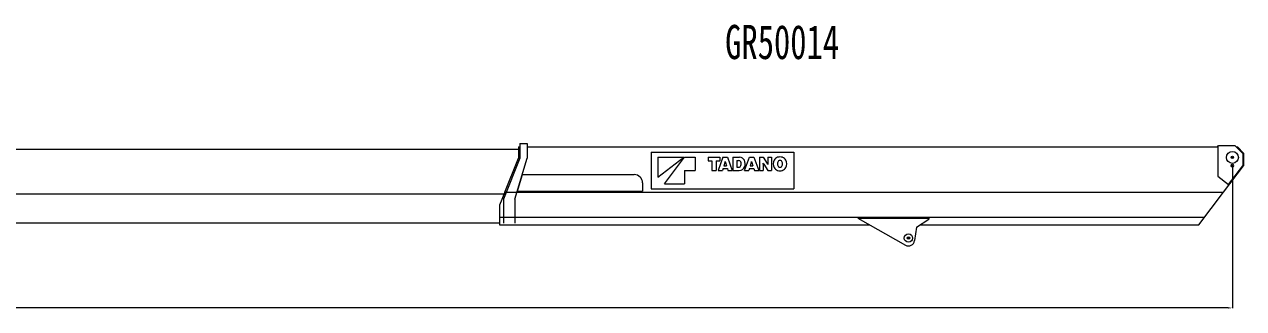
# Model space of a CAD drawing. Units: millimetres, scale not verified. Extents: x -34130 to 33905, y -21736 to 21716.
# Drawn here: x 19263 to 33905, y -4867 to -1449 of the extents above; entities that cross this region are included whole.
import ezdxf
from ezdxf.enums import TextEntityAlignment as Align

# ---------------------------------------------------------------- set-up
doc = ezdxf.new("R2010")
doc.units = ezdxf.units.MM
doc.header["$LTSCALE"] = 60
doc.header["$PDMODE"] = 32
doc.header["$PDSIZE"] = 30
doc.layers.add('0-0_0', color=3, linetype='Continuous', lineweight=18)
doc.layers.add('0-1_DEFPOINTS', color=7, linetype='Continuous')
doc.styles.add('ＭＳ ゴシック', font='')
doc.styles.get('ＭＳ ゴシック').set_extended_font_data('MS Gothic')

# ---------------------------------------------------------------- blocks, each defined once
blk = doc.blocks.new('D15')
at = {"layer": '0-0_0', "color": 7}
for p, q in [((61400.7, 17652.24), (61400.7, 15938.8)), ((61350.7, 15943.3), (20250.7, 15943.3))]:
    blk.add_line(p, q, dxfattribs=at)
blk.add_solid([(61350.7, 15951.63), (61350.7, 15934.97), (61400.7, 15943.3)], dxfattribs=at)
at = {"layer": '0-1_DEFPOINTS'}
blk.add_point((61400.7, 17653.8), dxfattribs=at)

msp = doc.modelspace()

# ---------------------------------------------------------------- linework, layer by layer
at = {"layer": '0-0_0', "color": 5}
for p, q in [((25195.26, -2922.92), (25212.26, -2922.92)), ((25195.26, -2922.92), (25195.26, -3057.92)), ((25212.26, -2882.92), (25212.26, -3059.22)), ((25212.26, -2882.92), (25299.26, -2882.92)), ((25299.26, -2882.92), (25299.26, -3058.92)), ((25299.26, -2922.92), (33595.26, -2922.92)), ((33595.26, -2916.92), (33605.26, -2906.92)), ((33595.26, -2916.92), (33595.26, -3272.92)), ((33605.26, -2906.92), (33799.26, -2906.92)), ((33895.26, -3002.92), (33799.26, -2906.92)), ((33815.26, -2922.92), (33830.26, -2922.92)), ((33830.26, -2922.92), (33905.26, -2997.92)), ((18745.26, -2951.12), (25195.26, -2951.12)), ((25212.26, -3059.22), (25017.97, -3548.72)), ((25033.26, -3465.82), (25195.26, -3057.92)), ((25151.66, -3549.12), (25299.26, -3058.92)), ((33895.26, -3002.92), (33895.26, -3149.62)), ((33905.26, -2997.92), (33905.26, -3147.92)), ((33665.26, -3465.82), (33905.26, -3147.92)), ((33725.26, -3372.92), (33895.26, -3149.62)), ((25186.26, -3455.82), (25246.26, -3255.82)), ((25246.26, -3255.82), (26586.26, -3255.82)), ((26686.26, -3355.82), (26686.26, -3455.82)), ((33595.26, -3272.92), (33725.26, -3372.92)), ((18569.26, -3485.82), (25025.37, -3485.82)), ((25033.26, -3465.82), (24970.26, -3623.82)), ((25033.26, -3465.82), (33665.26, -3465.82)), ((25186.26, -3455.82), (26686.26, -3455.82)), ((33367.76, -3859.92), (33665.26, -3465.82)), ((24970.26, -3623.82), (24970.26, -3859.92)), ((25017.26, -3552.42), (25017.26, -3838.52)), ((25151.26, -3551.92), (25151.26, -3838.52)), ((24970.26, -3768.42), (33436.87, -3768.42)), ((29271.87, -3776.92), (29843.06, -4103.02)), ((29976.16, -3887.52), (30125.26, -3789.42)), ((18515.26, -3834.62), (24970.26, -3834.62)), ((24970.26, -3859.92), (29417.16, -3859.92)), ((29976.16, -3887.52), (29954.56, -4047.82)), ((30018.16, -3859.92), (33367.76, -3859.92))]:
    msp.add_line(p, q, dxfattribs=at)
at = {"layer": '0-0_0', "color": 7}
for p, q in [((26789.6, -2985.12), (26789.6, -3426.12)), ((26789.6, -2985.12), (28503.2, -2985.12)), ((26869.97, -3046.02), (27181.19, -3046.02)), ((26869.97, -3285.42), (27181.19, -3046.02)), ((26869.97, -3046.02), (26869.97, -3285.42)), ((26949.76, -3365.22), (27189.16, -3046.02)), ((27189.16, -3046.02), (27316.84, -3046.02)), ((27316.84, -3046.02), (27316.84, -3205.62)), ((27476.44, -3046.02), (27476.44, -3089.28)), ((27476.44, -3046.02), (27615.88, -3046.02)), ((27652.01, -3046.02), (27594.33, -3205.62)), ((27615.88, -3046.02), (27615.88, -3089.28)), ((27652.01, -3046.02), (27706.6, -3046.02)), ((27706.6, -3046.02), (27764.28, -3205.62)), ((27772.69, -3046.02), (27852.48, -3046.02)), ((27911.56, -3205.62), (27969.24, -3046.02)), ((27969.24, -3046.02), (28023.84, -3046.02)), ((28023.84, -3046.02), (28081.52, -3205.62)), ((28089.92, -3046.02), (28089.92, -3205.62)), ((28089.92, -3046.02), (28137.24, -3046.02)), ((28137.24, -3046.02), (28184.28, -3122.46)), ((28191.01, -3046.02), (28191.01, -3122.18)), ((28191.01, -3046.02), (28236.78, -3046.02)), ((28236.78, -3046.02), (28236.78, -3205.62)), ((28503.2, -2985.12), (28503.2, -3426.12)), ((27189.16, -3205.62), (27316.84, -3205.62)), ((27189.16, -3205.62), (27189.16, -3365.22)), ((27476.44, -3089.28), (27520.83, -3089.28)), ((27520.83, -3089.28), (27520.83, -3205.62)), ((27520.83, -3205.62), (27571.37, -3205.62)), ((27571.37, -3089.28), (27571.37, -3205.62)), ((27571.37, -3089.28), (27615.88, -3089.28)), ((27594.33, -3205.62), (27646.4, -3205.62)), ((27653.55, -3182.38), (27646.4, -3205.62)), ((27653.55, -3182.38), (27705.06, -3182.38)), ((27675.94, -3110), (27663.9, -3148.64)), ((27664.05, -3148.64), (27694.56, -3148.64)), ((27678.74, -3097.26), (27679.87, -3097.26)), ((27682.66, -3110), (27694.56, -3148.64)), ((27705.06, -3182.38), (27712.2, -3205.62)), ((27712.2, -3205.62), (27764.28, -3205.62)), ((27820.01, -3085.36), (27840.87, -3085.36)), ((27911.56, -3205.62), (27963.65, -3205.62)), ((27970.78, -3182.38), (27963.65, -3205.62)), ((27970.78, -3182.38), (28022.16, -3182.38)), ((27993.19, -3110), (27981.15, -3148.64)), ((27981.15, -3148.64), (28011.8, -3148.64)), ((27995.98, -3097.26), (27997.1, -3097.26)), ((27999.9, -3110), (28011.8, -3148.64)), ((28022.16, -3182.38), (28029.44, -3205.62)), ((28029.44, -3205.62), (28081.52, -3205.62)), ((28089.92, -3205.62), (28135.7, -3205.62)), ((28135.01, -3117.42), (28135.84, -3117.42)), ((28135.7, -3129.46), (28135.7, -3205.62)), ((28142.42, -3129.18), (28189.47, -3205.62)), ((28189.47, -3205.62), (28236.78, -3205.62)), ((28190.87, -3134.22), (28191.7, -3134.22)), ((26949.76, -3365.22), (27189.16, -3365.22)), ((26789.6, -3426.12), (28503.2, -3426.12))]:
    msp.add_line(p, q, dxfattribs=at)
for points in [[(27772.69, -3046.02), (27772.69, -3205.62), (27848.7, -3205.62)], [(27820.01, -3085.36), (27820.01, -3165.44), (27840.58, -3165.44)]]:
    msp.add_lwpolyline(points, dxfattribs=at)
at = {"layer": '0-0_0', "color": 5}
msp.add_lwpolyline([(29271.87, -3776.92), (30125.26, -3776.92), (30125.26, -3789.42)], dxfattribs=at)
for centre, radius in [((33770.26, -3047.92), 71.9), ((29880.26, -4017.92), 50)]:
    msp.add_circle(centre, radius, dxfattribs=at)
at = {"layer": '0-0_0', "color": 7}
for centre, radius, start, end in [((27852.48, -3108.6), 62.56, 23.9325, 90), ((28329.33, -3114.06), 70.58, 107.345, 153.043), ((28337.02, -3138.7), 96.25, 72.7368, 107.324), ((28344.58, -3114.06), 70.58, 27.0619, 72.7368), ((27595.87, -3085.36), 83.73, 342.867, 351.73869), ((27762.74, -3085.36), 83.73, 188.261, 197.133), ((27840.58, -3136.6), 28.87, 270, 340.2753), ((27840.87, -3113.36), 28.07, 22.213, 90), ((27848.7, -3137.44), 68.18, 270, 341.626), ((27810.48, -3125.82), 60.96, 340.2753, 22.213), ((27813.7, -3125.82), 105.07, 341.626, 23.9326), ((27913.1, -3085.36), 83.73, 342.867, 351.73869), ((28079.98, -3085.36), 83.73, 188.261, 197.133), ((28033.08, -3129.46), 102.66, 0, 6.7298), ((28277.66, -3046.02), 158.75, 206.723, 211.578), ((28049.05, -3205.62), 158.75, 26.7229, 31.5782), ((28293.62, -3122.18), 102.66, 180, 186.73), ((28352.28, -3125.82), 96.25, 152.861, 207.131), ((28329.33, -3137.44), 70.58, 206.967, 252.685), ((28387.98, -3125.82), 81.01, 165.132, 194.869), ((28337.02, -3112.94), 96.25, 252.699, 287.2632), ((28337.02, -3112.52), 28.36, 14.6889, 164.8), ((28337.02, -3139.12), 28.36, 195.203, 345.311), ((28286.06, -3125.82), 81.01, 345.3112, 14.6888), ((28344.58, -3137.44), 70.58, 287.2632, 332.9381), ((28321.76, -3125.82), 96.25, 332.9381, 27.0619)]:
    msp.add_arc(centre, radius, start, end, dxfattribs=at)
at = {"layer": '0-0_0', "color": 5}
for centre, radius, start, end in [((26586.26, -3355.82), 100, 0, 90), ((25027.26, -3552.42), 10, 158.348, 180), ((25161.26, -3551.92), 10, 163.242, 180), ((29880.26, -4037.92), 75, 240.278, 352.35544)]:
    msp.add_arc(centre, radius, start, end, dxfattribs=at)
at = {"layer": '0-0_0', "color": 1}
for p in [(33770.26, -3047.92), (29880.26, -4017.92)]:
    msp.add_point(p, dxfattribs=at)

# ---------------------------------------------------------------- block references
at = {"layer": '0-0_0'}
msp.add_blockref('D15', (-27630.44, -20801.72), dxfattribs=at)

# ---------------------------------------------------------------- texts
at = {"layer": '0-0_0', "color": 7, "style": 'ＭＳ ゴシック', "width": 0.7}
msp.add_text('GR50014', height=410.6, dxfattribs=at).set_placement((27678.76, -1989.02), align=Align.BOTTOM_LEFT)

doc.saveas('drawing.dxf')
